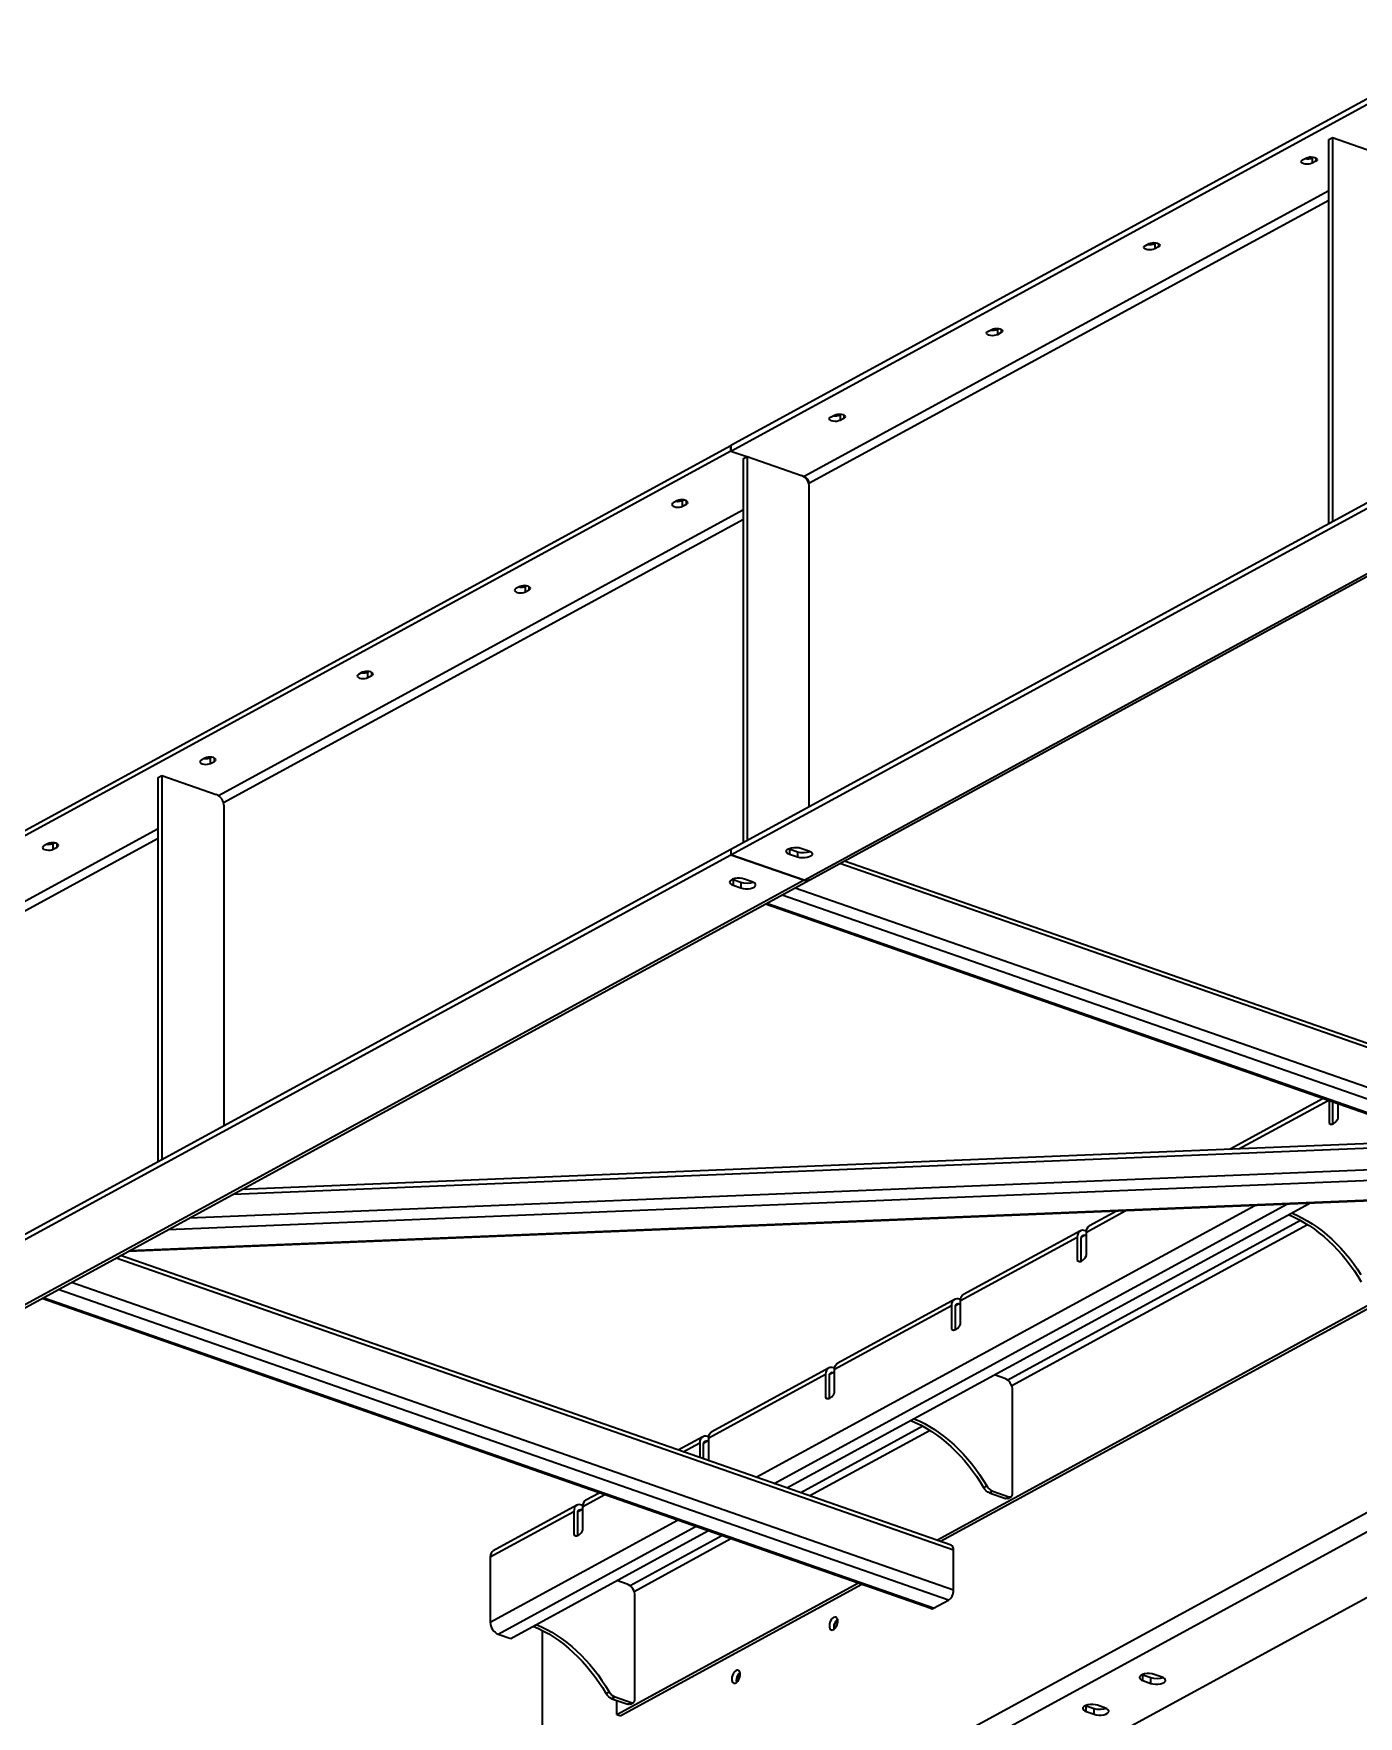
# Model space of a CAD drawing. Header units: millimetres. Extents: x 0 to 594, y 0 to 420.
# Drawn here: x 207.7 to 273.4, y 281.6 to 365.1 of the extents above; entities that cross this region are included whole.
import ezdxf

# ---------------------------------------------------------------- set-up
doc = ezdxf.new("R2010")
doc.units = ezdxf.units.MM

msp = doc.modelspace()

# ---------------------------------------------------------------- linework, layer by layer
at = {"color": 1, "lineweight": 35}
for p, q in [((331.067, 392.993), (242.262, 344.621)), ((242.262, 344.351), (330.961, 392.665)), ((242.262, 324.594), (350.742, 383.683)), ((242.262, 324.324), (351.044, 383.578)), ((245.893, 323.058), (355.214, 382.605)), ((246.18, 323.071), (355.501, 382.618)), ((271.927, 359.801), (272.114, 359.903)), ((271.927, 340.753), (271.927, 359.801)), ((272.114, 359.903), (272.114, 340.855)), ((272.114, 359.903), (274.808, 358.964)), ((270.565, 358.71), (270.582, 358.753)), ((270.579, 358.67), (270.565, 358.71)), ((270.62, 358.634), (270.579, 358.67)), ((270.582, 358.753), (270.631, 358.792)), ((270.684, 358.605), (270.62, 358.634)), ((270.631, 358.792), (270.818, 358.894)), ((270.766, 358.587), (270.684, 358.605)), ((270.754, 358.858), (270.847, 358.849)), ((270.856, 358.579), (270.766, 358.587)), ((270.818, 358.894), (270.886, 358.921)), ((270.847, 358.849), (270.941, 358.853)), ((270.948, 358.584), (270.856, 358.579)), ((270.886, 358.921), (270.97, 358.938)), ((270.941, 358.853), (271.029, 358.87)), ((271.031, 358.601), (270.948, 358.584)), ((270.97, 358.938), (271.061, 358.943)), ((271.029, 358.87), (271.099, 358.898)), ((271.099, 358.628), (271.031, 358.601)), ((271.061, 358.943), (271.152, 358.935)), ((271.099, 358.898), (271.164, 358.933)), ((271.099, 358.898), (271.099, 358.628)), ((271.287, 358.73), (271.099, 358.628)), ((271.152, 358.935), (271.233, 358.916)), ((271.233, 358.916), (271.297, 358.888)), ((271.287, 358.894), (271.287, 358.73)), ((271.335, 358.769), (271.287, 358.73)), ((271.297, 358.888), (271.338, 358.852)), ((271.352, 358.812), (271.335, 358.769)), ((271.338, 358.852), (271.352, 358.812)), ((271.927, 357.265), (245.893, 343.085)), ((271.927, 356.786), (246.127, 342.733)), ((262.756, 354.457), (262.773, 354.5)), ((262.77, 354.417), (262.756, 354.457)), ((262.811, 354.381), (262.77, 354.417)), ((262.773, 354.5), (262.822, 354.538)), ((262.876, 354.352), (262.811, 354.381)), ((262.822, 354.538), (263.009, 354.64)), ((262.957, 354.333), (262.876, 354.352)), ((262.945, 354.605), (263.038, 354.596)), ((263.048, 354.326), (262.957, 354.333)), ((263.009, 354.64), (263.077, 354.667)), ((263.038, 354.596), (263.133, 354.6)), ((263.139, 354.331), (263.048, 354.326)), ((263.077, 354.667), (263.161, 354.684)), ((263.133, 354.6), (263.22, 354.617)), ((263.223, 354.348), (263.139, 354.331)), ((263.161, 354.684), (263.252, 354.689)), ((263.22, 354.617), (263.29, 354.645)), ((263.29, 354.375), (263.223, 354.348)), ((263.252, 354.689), (263.343, 354.682)), ((263.29, 354.645), (263.355, 354.68)), ((263.29, 354.645), (263.29, 354.375)), ((263.478, 354.477), (263.29, 354.375)), ((263.343, 354.682), (263.424, 354.663)), ((263.424, 354.663), (263.488, 354.634)), ((263.478, 354.64), (263.478, 354.477)), ((263.527, 354.515), (263.478, 354.477)), ((263.488, 354.634), (263.529, 354.598)), ((263.544, 354.559), (263.527, 354.515)), ((263.529, 354.598), (263.544, 354.559)), ((254.948, 350.203), (254.964, 350.246)), ((254.962, 350.163), (254.948, 350.203)), ((255.003, 350.128), (254.962, 350.163)), ((254.964, 350.246), (255.013, 350.285)), ((255.067, 350.099), (255.003, 350.128)), ((255.013, 350.285), (255.201, 350.387)), ((255.148, 350.08), (255.067, 350.099)), ((255.136, 350.352), (255.229, 350.343)), ((255.239, 350.072), (255.148, 350.08)), ((255.201, 350.387), (255.269, 350.414)), ((255.229, 350.343), (255.324, 350.347)), ((255.33, 350.077), (255.239, 350.072)), ((255.269, 350.414), (255.352, 350.431)), ((255.324, 350.347), (255.411, 350.364)), ((255.414, 350.094), (255.33, 350.077)), ((255.352, 350.431), (255.444, 350.436)), ((255.411, 350.364), (255.482, 350.392)), ((255.482, 350.121), (255.414, 350.094)), ((255.444, 350.436), (255.534, 350.429)), ((255.482, 350.392), (255.546, 350.427)), ((255.482, 350.392), (255.482, 350.121)), ((255.669, 350.224), (255.482, 350.121)), ((255.534, 350.429), (255.615, 350.41)), ((255.615, 350.41), (255.68, 350.381)), ((255.669, 350.387), (255.669, 350.224)), ((255.718, 350.262), (255.669, 350.224)), ((255.68, 350.381), (255.721, 350.345)), ((255.735, 350.305), (255.718, 350.262)), ((255.721, 350.345), (255.735, 350.305)), ((247.139, 345.95), (247.156, 345.993)), ((247.153, 345.91), (247.139, 345.95)), ((247.194, 345.874), (247.153, 345.91)), ((247.156, 345.993), (247.205, 346.031)), ((247.258, 345.845), (247.194, 345.874)), ((247.205, 346.031), (247.392, 346.134)), ((247.34, 345.826), (247.258, 345.845)), ((247.328, 346.098), (247.421, 346.089)), ((247.43, 345.819), (247.34, 345.826)), ((247.392, 346.134), (247.46, 346.161)), ((247.421, 346.089), (247.515, 346.093)), ((247.522, 345.824), (247.43, 345.819)), ((247.46, 346.161), (247.544, 346.178)), ((247.515, 346.093), (247.602, 346.11)), ((247.605, 345.841), (247.522, 345.824)), ((247.544, 346.178), (247.635, 346.183)), ((247.602, 346.11), (247.673, 346.138)), ((247.673, 345.868), (247.605, 345.841)), ((247.635, 346.183), (247.726, 346.175)), ((247.673, 346.138), (247.738, 346.173)), ((247.673, 346.138), (247.673, 345.868)), ((247.861, 345.97), (247.673, 345.868)), ((247.726, 346.175), (247.807, 346.156)), ((247.807, 346.156), (247.871, 346.127)), ((247.861, 346.134), (247.861, 345.97)), ((247.909, 346.009), (247.861, 345.97)), ((247.871, 346.127), (247.912, 346.092)), ((247.926, 346.052), (247.909, 346.009)), ((247.912, 346.092), (247.926, 346.052)), ((176.513, 308.807), (242.262, 344.621)), ((242.262, 344.351), (176.722, 308.652)), ((242.262, 344.351), (242.262, 344.621)), ((242.262, 344.621), (242.262, 344.351)), ((242.262, 344.351), (243.054, 344.074)), ((242.262, 344.351), (243.054, 344.074)), ((242.879, 343.979), (243.066, 344.081)), ((242.879, 324.93), (242.879, 343.979)), ((243.066, 344.081), (243.066, 325.032)), ((243.066, 344.081), (245.76, 343.142)), ((245.836, 343.107), (245.76, 343.142)), ((245.909, 343.055), (245.836, 343.107)), ((245.845, 343.101), (245.893, 343.085)), ((245.845, 343.101), (245.893, 343.085)), ((245.88, 343.078), (245.893, 343.085)), ((245.893, 343.085), (245.938, 343.064)), ((245.893, 343.085), (245.938, 343.064)), ((245.977, 342.99), (245.909, 343.055)), ((245.938, 343.064), (245.982, 343.033)), ((245.938, 343.064), (245.982, 343.033)), ((246.036, 342.914), (245.977, 342.99)), ((245.982, 343.033), (246.023, 342.994)), ((245.982, 343.033), (246.023, 342.994)), ((246.023, 342.994), (246.058, 342.948)), ((246.023, 342.994), (246.058, 342.948)), ((246.085, 342.829), (246.036, 342.914)), ((246.058, 342.948), (246.087, 342.897)), ((246.058, 342.948), (246.087, 342.897)), ((246.121, 342.738), (246.085, 342.829)), ((246.087, 342.897), (246.109, 342.843)), ((246.087, 342.897), (246.109, 342.843)), ((246.109, 342.843), (246.122, 342.787)), ((246.109, 342.843), (246.122, 342.787)), ((246.143, 342.646), (246.121, 342.738)), ((246.122, 342.787), (246.127, 342.733)), ((246.122, 342.787), (246.127, 342.733)), ((246.123, 342.731), (246.127, 342.733)), ((246.127, 342.733), (246.127, 342.717)), ((246.127, 342.733), (246.127, 342.717)), ((246.15, 342.556), (246.143, 342.646)), ((246.15, 326.712), (246.15, 342.556)), ((216.832, 327.255), (242.879, 341.443)), ((239.347, 341.74), (239.33, 341.696)), ((239.33, 341.696), (239.344, 341.657)), ((239.344, 341.657), (239.385, 341.621)), ((239.396, 341.778), (239.347, 341.74)), ((239.385, 341.621), (239.45, 341.592)), ((239.583, 341.88), (239.396, 341.778)), ((239.45, 341.592), (239.531, 341.573)), ((239.612, 341.836), (239.519, 341.845)), ((239.531, 341.573), (239.621, 341.566)), ((239.651, 341.907), (239.583, 341.88)), ((239.707, 341.84), (239.612, 341.836)), ((239.621, 341.566), (239.713, 341.571)), ((239.735, 341.924), (239.651, 341.907)), ((239.794, 341.857), (239.707, 341.84)), ((239.713, 341.571), (239.796, 341.588)), ((239.826, 341.929), (239.735, 341.924)), ((239.864, 341.885), (239.794, 341.857)), ((239.796, 341.588), (239.864, 341.615)), ((239.917, 341.922), (239.826, 341.929)), ((239.929, 341.92), (239.864, 341.885)), ((239.864, 341.615), (239.864, 341.885)), ((239.864, 341.615), (240.052, 341.717)), ((239.998, 341.903), (239.917, 341.922)), ((240.062, 341.874), (239.998, 341.903)), ((240.052, 341.717), (240.052, 341.88)), ((240.052, 341.717), (240.101, 341.755)), ((240.103, 341.838), (240.062, 341.874)), ((240.101, 341.755), (240.118, 341.799)), ((240.118, 341.799), (240.103, 341.838)), ((217.075, 326.908), (242.879, 340.964)), ((231.538, 337.486), (231.521, 337.443)), ((231.521, 337.443), (231.536, 337.403)), ((231.536, 337.403), (231.577, 337.367)), ((231.587, 337.525), (231.538, 337.486)), ((231.577, 337.367), (231.641, 337.339)), ((231.775, 337.627), (231.587, 337.525)), ((231.641, 337.339), (231.722, 337.32)), ((231.803, 337.583), (231.71, 337.592)), ((231.722, 337.32), (231.813, 337.312)), ((231.843, 337.654), (231.775, 337.627)), ((231.898, 337.587), (231.803, 337.583)), ((231.813, 337.312), (231.904, 337.317)), ((231.926, 337.671), (231.843, 337.654)), ((231.985, 337.604), (231.898, 337.587)), ((231.904, 337.317), (231.988, 337.334)), ((232.018, 337.676), (231.926, 337.671)), ((232.056, 337.631), (231.985, 337.604)), ((231.988, 337.334), (232.056, 337.361)), ((232.108, 337.669), (232.018, 337.676)), ((232.12, 337.667), (232.056, 337.631)), ((232.056, 337.361), (232.056, 337.631)), ((232.056, 337.361), (232.243, 337.464)), ((232.189, 337.65), (232.108, 337.669)), ((232.254, 337.621), (232.189, 337.65)), ((232.243, 337.464), (232.243, 337.627)), ((232.243, 337.464), (232.292, 337.502)), ((232.295, 337.585), (232.254, 337.621)), ((232.292, 337.502), (232.309, 337.545)), ((232.309, 337.545), (232.295, 337.585)), ((223.73, 333.233), (223.713, 333.19)), ((223.713, 333.19), (223.727, 333.15)), ((223.727, 333.15), (223.768, 333.114)), ((223.779, 333.271), (223.73, 333.233)), ((223.768, 333.114), (223.832, 333.085)), ((223.966, 333.373), (223.779, 333.271)), ((223.832, 333.085), (223.913, 333.066)), ((223.994, 333.329), (223.901, 333.338)), ((224.034, 333.401), (223.966, 333.373)), ((224.089, 333.333), (223.994, 333.329)), ((224.117, 333.417), (224.034, 333.401)), ((224.176, 333.35), (224.089, 333.333)), ((224.095, 333.064), (224.179, 333.081)), ((224.209, 333.422), (224.117, 333.417)), ((224.247, 333.378), (224.176, 333.35)), ((224.179, 333.081), (224.247, 333.108)), ((224.299, 333.415), (224.209, 333.422)), ((224.312, 333.413), (224.247, 333.378)), ((224.247, 333.108), (224.247, 333.378)), ((224.247, 333.108), (224.434, 333.21)), ((224.381, 333.396), (224.299, 333.415)), ((224.445, 333.367), (224.381, 333.396)), ((224.434, 333.21), (224.434, 333.373)), ((224.434, 333.21), (224.483, 333.249)), ((224.486, 333.331), (224.445, 333.367)), ((224.483, 333.249), (224.5, 333.292)), ((224.5, 333.292), (224.486, 333.331)), ((223.913, 333.066), (224.004, 333.059)), ((224.004, 333.059), (224.095, 333.064)), ((215.921, 328.98), (215.904, 328.936)), ((215.904, 328.936), (215.918, 328.897)), ((215.97, 329.018), (215.921, 328.98)), ((216.157, 329.12), (215.97, 329.018)), ((216.186, 329.076), (216.093, 329.085)), ((216.225, 329.147), (216.157, 329.12)), ((216.281, 329.08), (216.186, 329.076)), ((216.309, 329.164), (216.225, 329.147)), ((216.368, 329.097), (216.281, 329.08)), ((216.4, 329.169), (216.309, 329.164)), ((216.438, 329.125), (216.368, 329.097)), ((216.491, 329.162), (216.4, 329.169)), ((216.503, 329.16), (216.438, 329.125)), ((216.438, 328.855), (216.438, 329.125)), ((216.438, 328.855), (216.626, 328.957)), ((216.572, 329.143), (216.491, 329.162)), ((216.636, 329.114), (216.572, 329.143)), ((216.626, 328.957), (216.626, 329.12)), ((216.626, 328.957), (216.675, 328.995)), ((216.677, 329.078), (216.636, 329.114)), ((216.675, 328.995), (216.691, 329.038)), ((216.691, 329.038), (216.677, 329.078)), ((213.83, 328.156), (214.018, 328.258)), ((213.83, 309.108), (213.83, 328.156)), ((214.018, 328.258), (214.018, 309.21)), ((214.018, 328.258), (216.712, 327.319)), ((215.918, 328.897), (215.959, 328.861)), ((215.959, 328.861), (216.024, 328.832)), ((216.024, 328.832), (216.105, 328.813)), ((216.105, 328.813), (216.195, 328.806)), ((216.195, 328.806), (216.287, 328.811)), ((216.287, 328.811), (216.37, 328.828)), ((216.37, 328.828), (216.438, 328.855)), ((216.788, 327.284), (216.712, 327.319)), ((216.861, 327.233), (216.788, 327.284)), ((216.929, 327.168), (216.861, 327.233)), ((216.988, 327.091), (216.929, 327.168)), ((217.036, 327.006), (216.988, 327.091)), ((217.072, 326.916), (217.036, 327.006)), ((217.095, 326.824), (217.072, 326.916)), ((217.102, 326.733), (217.095, 326.824)), ((217.102, 310.89), (217.102, 326.733)), ((196.967, 316.435), (213.83, 325.62)), ((197.209, 316.088), (213.83, 325.141)), ((208.112, 324.726), (208.095, 324.683)), ((208.161, 324.765), (208.112, 324.726)), ((208.349, 324.867), (208.161, 324.765)), ((208.377, 324.823), (208.284, 324.832)), ((208.416, 324.894), (208.349, 324.867)), ((208.472, 324.827), (208.377, 324.823)), ((208.5, 324.911), (208.416, 324.894)), ((208.559, 324.843), (208.472, 324.827)), ((208.592, 324.916), (208.5, 324.911)), ((208.63, 324.871), (208.559, 324.843)), ((208.682, 324.908), (208.592, 324.916)), ((208.694, 324.907), (208.63, 324.871)), ((208.63, 324.601), (208.63, 324.871)), ((208.763, 324.89), (208.682, 324.908)), ((208.828, 324.861), (208.763, 324.89)), ((208.817, 324.703), (208.817, 324.867)), ((208.817, 324.703), (208.866, 324.742)), ((208.869, 324.825), (208.828, 324.861)), ((208.866, 324.742), (208.883, 324.785)), ((208.883, 324.785), (208.869, 324.825)), ((176.513, 288.781), (242.262, 324.594)), ((176.513, 288.511), (242.262, 324.324)), ((208.095, 324.683), (208.11, 324.643)), ((208.11, 324.643), (208.151, 324.607)), ((208.151, 324.607), (208.215, 324.579)), ((208.215, 324.579), (208.296, 324.56)), ((208.296, 324.56), (208.387, 324.552)), ((208.387, 324.552), (208.478, 324.557)), ((208.478, 324.557), (208.562, 324.574)), ((208.562, 324.574), (208.63, 324.601)), ((208.63, 324.601), (208.817, 324.703)), ((242.262, 324.594), (242.262, 324.324)), ((242.262, 324.594), (242.262, 324.324)), ((245.893, 323.058), (242.262, 324.324)), ((242.262, 324.324), (245.893, 323.058)), ((245.005, 324.494), (245.01, 324.522)), ((245.017, 324.451), (245.005, 324.494)), ((245.01, 324.522), (245.023, 324.549)), ((245.05, 324.409), (245.017, 324.451)), ((245.023, 324.549), (245.074, 324.599)), ((245.103, 324.372), (245.05, 324.409)), ((245.074, 324.599), (245.156, 324.641)), ((245.174, 324.341), (245.103, 324.372)), ((245.129, 324.629), (245.174, 324.611)), ((245.156, 324.641), (245.26, 324.671)), ((245.174, 324.611), (245.565, 324.475)), ((245.174, 324.611), (245.174, 324.341)), ((245.565, 324.205), (245.174, 324.341)), ((245.26, 324.671), (245.38, 324.688)), ((245.38, 324.688), (245.506, 324.689)), ((245.506, 324.689), (245.628, 324.675)), ((245.565, 324.475), (245.711, 324.441)), ((245.565, 324.475), (245.565, 324.205)), ((245.673, 324.177), (245.565, 324.205)), ((245.628, 324.675), (245.737, 324.647)), ((245.795, 324.163), (245.673, 324.177)), ((245.711, 324.441), (245.877, 324.433)), ((245.737, 324.647), (246.127, 324.511)), ((245.921, 324.165), (245.795, 324.163)), ((245.877, 324.433), (246.037, 324.451)), ((246.041, 324.181), (245.921, 324.165)), ((246.037, 324.451), (246.109, 324.469)), ((246.146, 324.212), (246.041, 324.181)), ((246.109, 324.469), (246.172, 324.493)), ((246.127, 324.511), (246.198, 324.48)), ((246.227, 324.254), (246.146, 324.212)), ((246.15, 324.484), (246.15, 324.502)), ((246.198, 324.48), (246.251, 324.443)), ((246.278, 324.304), (246.227, 324.254)), ((246.251, 324.443), (246.285, 324.402)), ((246.291, 324.331), (246.278, 324.304)), ((246.285, 324.402), (246.296, 324.358)), ((246.296, 324.358), (246.291, 324.331)), ((283.312, 311.654), (247.889, 324.003)), ((245.893, 323.058), (180.144, 287.245)), ((180.431, 287.258), (246.18, 323.071)), ((242.263, 323.067), (242.212, 323.017)), ((242.345, 323.109), (242.263, 323.067)), ((242.363, 323.08), (242.318, 323.098)), ((242.449, 323.14), (242.345, 323.109)), ((242.754, 322.944), (242.363, 323.08)), ((242.363, 323.08), (242.363, 322.81)), ((242.569, 323.156), (242.449, 323.14)), ((242.695, 323.158), (242.569, 323.156)), ((242.817, 323.144), (242.695, 323.158)), ((242.925, 323.116), (242.817, 323.144)), ((243.316, 322.98), (242.925, 323.116)), ((245.97, 323.039), (245.893, 323.058)), ((245.893, 323.058), (245.97, 323.039)), ((246.18, 323.071), (246.115, 323.045)), ((246.115, 323.045), (246.18, 323.071)), ((283.378, 311.431), (247.665, 323.881)), ((242.199, 322.99), (242.194, 322.963)), ((242.194, 322.963), (242.206, 322.919)), ((242.212, 323.017), (242.199, 322.99)), ((242.206, 322.919), (242.239, 322.878)), ((242.239, 322.878), (242.292, 322.841)), ((242.292, 322.841), (242.363, 322.81)), ((242.363, 322.81), (242.754, 322.674)), ((242.9, 322.91), (242.754, 322.944)), ((242.754, 322.944), (242.754, 322.674)), ((242.754, 322.674), (242.862, 322.646)), ((242.862, 322.646), (242.984, 322.632)), ((243.065, 322.901), (242.9, 322.91)), ((242.984, 322.632), (243.11, 322.634)), ((243.226, 322.92), (243.065, 322.901)), ((243.11, 322.634), (243.23, 322.65)), ((243.298, 322.938), (243.226, 322.92)), ((243.23, 322.65), (243.334, 322.681)), ((243.361, 322.962), (243.298, 322.938)), ((243.387, 322.949), (243.316, 322.98)), ((243.334, 322.681), (243.416, 322.723)), ((243.44, 322.912), (243.387, 322.949)), ((243.416, 322.723), (243.467, 322.773)), ((243.473, 322.87), (243.44, 322.912)), ((243.467, 322.773), (243.48, 322.799)), ((243.485, 322.827), (243.473, 322.87)), ((243.48, 322.799), (243.485, 322.827)), ((288.981, 306.914), (244.796, 322.317)), ((289.231, 307.41), (245.448, 322.673)), ((246.044, 323.035), (245.97, 323.039)), ((245.97, 323.039), (246.044, 323.035)), ((246.115, 323.045), (246.044, 323.035)), ((246.044, 323.035), (246.115, 323.045)), ((288.1, 306.488), (243.975, 321.87)), ((288.231, 306.506), (244.046, 321.909)), ((271.647, 312.224), (267.033, 309.71)), ((267.47, 309.728), (271.894, 312.138)), ((271.944, 312.12), (271.944, 310.995)), ((272.139, 310.969), (272.139, 312.052)), ((272.394, 311.24), (272.394, 311.963)), ((271.944, 310.995), (272.001, 310.961)), ((271.944, 310.995), (272.067, 310.952)), ((272.001, 310.961), (272.049, 310.952)), ((272.049, 310.952), (272.099, 310.956)), ((272.099, 310.956), (272.152, 310.975)), ((272.152, 310.975), (272.205, 311.006)), ((272.205, 311.006), (272.258, 311.05)), ((272.258, 311.05), (272.307, 311.104)), ((272.307, 311.104), (272.353, 311.168)), ((272.353, 311.168), (272.394, 311.24)), ((278.199, 309.94), (217.535, 307.469)), ((277.62, 310.141), (217.982, 307.712)), ((280.973, 308.973), (215.392, 306.301)), ((282.348, 308.493), (214.33, 305.723)), ((284.924, 307.595), (212.339, 304.639)), ((284.821, 307.631), (212.419, 304.682)), ((252.472, 290.318), (284.133, 307.563)), ((284.479, 307.577), (252.668, 290.25)), ((243.516, 293.44), (268.257, 306.916)), ((244.41, 293.128), (269.843, 306.981)), ((245.035, 292.91), (270.95, 307.026)), ((259.9, 305.604), (261.828, 306.654)), ((261.39, 306.637), (260.051, 305.907)), ((269.926, 306.469), (270.185, 306.355)), ((270.083, 306.554), (270.341, 306.44)), ((270.341, 306.44), (270.598, 306.312)), ((259.601, 305.662), (253.804, 302.505)), ((270.531, 306.179), (255.996, 298.262)), ((270.882, 305.971), (256.199, 297.973)), ((259.49, 305.543), (259.46, 305.457)), ((259.538, 305.613), (259.49, 305.543)), ((259.601, 305.662), (259.538, 305.613)), ((259.655, 305.684), (259.601, 305.662)), ((259.714, 305.693), (259.655, 305.684)), ((259.777, 305.689), (259.714, 305.693)), ((259.841, 305.673), (259.777, 305.689)), ((259.902, 305.652), (259.841, 305.673)), ((259.9, 305.604), (259.91, 305.702)), ((259.9, 304.434), (259.9, 305.604)), ((259.91, 305.702), (259.94, 305.788)), ((259.94, 305.788), (259.988, 305.858)), ((259.988, 305.858), (260.051, 305.907)), ((270.185, 306.355), (270.442, 306.227)), ((270.442, 306.227), (270.697, 306.084)), ((270.598, 306.312), (270.854, 306.169)), ((270.697, 306.084), (270.95, 305.927)), ((270.854, 306.169), (271.106, 306.012)), ((270.95, 305.927), (271.199, 305.757)), ((271.106, 306.012), (271.355, 305.842)), ((271.199, 305.757), (271.444, 305.573)), ((271.355, 305.842), (271.6, 305.658)), ((271.444, 305.573), (271.684, 305.377)), ((271.6, 305.658), (271.841, 305.462)), ((232.891, 269.397), (298.64, 305.21)), ((253.653, 302.202), (259.45, 305.359)), ((259.46, 305.457), (259.45, 305.359)), ((259.45, 305.359), (259.45, 304.189)), ((259.645, 305.291), (259.65, 305.34)), ((259.645, 304.164), (259.645, 305.291)), ((259.65, 305.34), (259.665, 305.383)), ((259.841, 305.448), (259.652, 305.345)), ((259.665, 305.383), (259.689, 305.418)), ((259.689, 305.418), (259.721, 305.443)), ((259.721, 305.443), (259.777, 305.458)), ((259.777, 305.458), (259.841, 305.448)), ((259.841, 305.448), (259.9, 305.428)), ((271.684, 305.377), (271.92, 305.169)), ((271.841, 305.462), (272.076, 305.254)), ((271.92, 305.169), (272.149, 304.949)), ((272.076, 305.254), (272.305, 305.034)), ((272.149, 304.949), (272.371, 304.718)), ((272.305, 305.034), (272.528, 304.803)), ((272.371, 304.718), (272.587, 304.476)), ((272.528, 304.803), (272.743, 304.561)), ((253.311, 289.825), (211.745, 304.315)), ((253.193, 290.067), (211.969, 304.437)), ((233.36, 268.694), (299.109, 304.507)), ((259.45, 304.189), (259.507, 304.155)), ((259.45, 304.189), (259.573, 304.146)), ((259.507, 304.155), (259.555, 304.146)), ((259.555, 304.146), (259.605, 304.151)), ((259.605, 304.151), (259.658, 304.169)), ((259.658, 304.169), (259.711, 304.201)), ((259.711, 304.201), (259.764, 304.244)), ((259.764, 304.244), (259.813, 304.299)), ((259.813, 304.299), (259.859, 304.363)), ((259.859, 304.363), (259.9, 304.434)), ((272.587, 304.476), (272.795, 304.225)), ((272.743, 304.561), (272.951, 304.31)), ((272.795, 304.225), (272.995, 303.965)), ((272.951, 304.31), (273.151, 304.05)), ((272.995, 303.965), (273.186, 303.696)), ((273.151, 304.05), (273.342, 303.781)), ((253.311, 287.845), (209.529, 303.108)), ((236.991, 267.428), (302.74, 303.241)), ((273.186, 303.696), (273.368, 303.419)), ((273.342, 303.781), (273.524, 303.504)), ((273.368, 303.419), (273.54, 303.135)), ((252.18, 286.923), (208.055, 302.305)), ((252.311, 286.94), (208.126, 302.344)), ((253.061, 287.349), (208.876, 302.752)), ((253.354, 302.26), (247.557, 299.102)), ((253.291, 302.21), (253.243, 302.141)), ((253.354, 302.26), (253.291, 302.21)), ((253.408, 302.281), (253.354, 302.26)), ((253.467, 302.29), (253.408, 302.281)), ((253.53, 302.287), (253.467, 302.29)), ((253.594, 302.271), (253.53, 302.287)), ((253.655, 302.249), (253.594, 302.271)), ((253.653, 302.202), (253.663, 302.3)), ((253.653, 301.032), (253.653, 302.202)), ((253.663, 302.3), (253.693, 302.386)), ((253.693, 302.386), (253.741, 302.455)), ((253.741, 302.455), (253.804, 302.505)), ((247.406, 298.799), (253.203, 301.957)), ((253.213, 302.055), (253.203, 301.957)), ((253.203, 301.957), (253.203, 300.787)), ((253.243, 302.141), (253.213, 302.055)), ((253.398, 301.889), (253.403, 301.938)), ((253.398, 300.761), (253.398, 301.889)), ((253.403, 301.938), (253.418, 301.981)), ((253.594, 302.046), (253.405, 301.943)), ((253.418, 301.981), (253.442, 302.015)), ((253.442, 302.015), (253.474, 302.04)), ((253.474, 302.04), (253.53, 302.055)), ((253.53, 302.055), (253.594, 302.046)), ((253.594, 302.046), (253.653, 302.025)), ((253.203, 300.787), (253.26, 300.753)), ((253.203, 300.787), (253.326, 300.744)), ((253.26, 300.753), (253.308, 300.744)), ((253.308, 300.744), (253.358, 300.748)), ((253.358, 300.748), (253.411, 300.767)), ((253.411, 300.767), (253.464, 300.798)), ((253.464, 300.798), (253.517, 300.841)), ((253.517, 300.841), (253.566, 300.896)), ((253.566, 300.896), (253.612, 300.96)), ((253.612, 300.96), (253.653, 301.032)), ((247.108, 298.857), (241.31, 295.699)), ((247.108, 298.857), (247.044, 298.808)), ((247.161, 298.879), (247.108, 298.857)), ((247.22, 298.888), (247.161, 298.879)), ((247.283, 298.884), (247.22, 298.888)), ((247.347, 298.868), (247.283, 298.884)), ((247.408, 298.846), (247.347, 298.868)), ((247.406, 298.799), (247.416, 298.897)), ((247.416, 298.897), (247.446, 298.983)), ((247.446, 298.983), (247.494, 299.053)), ((247.494, 299.053), (247.557, 299.102)), ((241.159, 295.396), (246.956, 298.554)), ((246.966, 298.652), (246.956, 298.554)), ((246.956, 298.554), (246.956, 297.384)), ((246.996, 298.738), (246.966, 298.652)), ((247.044, 298.808), (246.996, 298.738)), ((247.151, 298.486), (247.157, 298.535)), ((247.151, 297.358), (247.151, 298.486)), ((247.157, 298.535), (247.171, 298.578)), ((247.347, 298.643), (247.158, 298.54)), ((247.171, 298.578), (247.195, 298.613)), ((247.195, 298.613), (247.227, 298.637)), ((247.227, 298.637), (247.283, 298.653)), ((247.283, 298.653), (247.347, 298.643)), ((247.347, 298.643), (247.406, 298.622)), ((247.406, 297.629), (247.406, 298.799)), ((255.849, 298.346), (255.34, 298.523)), ((255.925, 298.311), (255.849, 298.346)), ((255.998, 298.26), (255.925, 298.311)), ((256.066, 298.195), (255.998, 298.26)), ((256.125, 298.118), (256.066, 298.195)), ((256.173, 298.033), (256.125, 298.118)), ((256.21, 297.942), (256.173, 298.033)), ((246.956, 297.384), (247.013, 297.35)), ((246.956, 297.384), (247.079, 297.341)), ((247.013, 297.35), (247.061, 297.341)), ((247.061, 297.341), (247.112, 297.346)), ((247.112, 297.346), (247.164, 297.364)), ((247.164, 297.364), (247.217, 297.395)), ((247.217, 297.395), (247.27, 297.439)), ((247.27, 297.439), (247.319, 297.493)), ((247.319, 297.493), (247.365, 297.557)), ((247.365, 297.557), (247.406, 297.629)), ((256.232, 297.85), (256.21, 297.942)), ((256.239, 297.76), (256.232, 297.85)), ((256.239, 292.63), (256.239, 297.76)), ((251.342, 296.346), (251.6, 296.232)), ((241.169, 295.494), (241.199, 295.58)), ((241.199, 295.58), (241.247, 295.65)), ((241.247, 295.65), (241.31, 295.699)), ((251.79, 295.971), (245.728, 292.669)), ((252.141, 295.763), (246.175, 292.513)), ((251.186, 296.261), (251.444, 296.147)), ((251.444, 296.147), (251.701, 296.019)), ((251.6, 296.232), (251.858, 296.104)), ((251.701, 296.019), (251.957, 295.876)), ((251.858, 296.104), (252.113, 295.961)), ((251.957, 295.876), (252.209, 295.719)), ((252.113, 295.961), (252.365, 295.804)), ((252.209, 295.719), (252.458, 295.549)), ((252.365, 295.804), (252.614, 295.634)), ((252.458, 295.549), (252.703, 295.365)), ((252.614, 295.634), (252.859, 295.45)), ((240.861, 295.454), (239.642, 294.791)), ((239.889, 294.704), (240.709, 295.151)), ((240.719, 295.249), (240.709, 295.151)), ((240.709, 295.151), (240.709, 294.418)), ((240.749, 295.335), (240.719, 295.249)), ((240.797, 295.405), (240.749, 295.335)), ((240.861, 295.454), (240.797, 295.405)), ((240.914, 295.476), (240.861, 295.454)), ((240.905, 295.083), (240.91, 295.132)), ((240.905, 294.35), (240.905, 295.083)), ((240.91, 295.132), (240.924, 295.175)), ((241.1, 295.24), (240.911, 295.137)), ((240.973, 295.485), (240.914, 295.476)), ((240.924, 295.175), (240.948, 295.21)), ((240.948, 295.21), (240.98, 295.235)), ((241.036, 295.481), (240.973, 295.485)), ((240.98, 295.235), (241.037, 295.25)), ((241.1, 295.465), (241.036, 295.481)), ((241.037, 295.25), (241.1, 295.24)), ((241.161, 295.444), (241.1, 295.465)), ((241.1, 295.24), (241.159, 295.219)), ((241.159, 295.396), (241.169, 295.494)), ((241.159, 294.262), (241.159, 295.396)), ((252.703, 295.365), (252.944, 295.169)), ((252.859, 295.45), (253.1, 295.254)), ((252.944, 295.169), (253.179, 294.961)), ((253.1, 295.254), (253.335, 295.046)), ((253.179, 294.961), (253.408, 294.741)), ((253.335, 295.046), (253.564, 294.826)), ((253.408, 294.741), (253.631, 294.51)), ((253.564, 294.826), (253.787, 294.595)), ((253.631, 294.51), (253.846, 294.268)), ((253.787, 294.595), (254.002, 294.353)), ((253.846, 294.268), (254.054, 294.017)), ((254.002, 294.353), (254.21, 294.102)), ((254.054, 294.017), (254.254, 293.757)), ((254.21, 294.102), (254.41, 293.842)), ((254.41, 293.842), (254.601, 293.573)), ((254.254, 293.757), (254.445, 293.488)), ((254.445, 293.488), (254.627, 293.211)), ((254.601, 293.573), (254.783, 293.296)), ((254.627, 293.211), (254.799, 292.927)), ((254.783, 293.296), (254.955, 293.012)), ((254.799, 292.927), (254.955, 293.012)), ((254.955, 293.012), (255.016, 292.923)), ((234.912, 291.994), (235.974, 292.572)), ((234.922, 292.092), (234.952, 292.178)), ((234.952, 292.178), (235, 292.247)), ((235, 292.247), (235.063, 292.297)), ((235.727, 292.658), (235.063, 292.297)), ((254.86, 292.838), (254.799, 292.927)), ((254.933, 292.762), (254.86, 292.838)), ((255.013, 292.703), (254.933, 292.762)), ((255.098, 292.663), (255.013, 292.703)), ((255.016, 292.923), (255.089, 292.847)), ((255.089, 292.847), (255.169, 292.788)), ((255.254, 292.748), (255.098, 292.663)), ((255.098, 292.663), (255.888, 292.387)), ((255.169, 292.788), (255.254, 292.748)), ((255.254, 292.748), (256.044, 292.473)), ((255.888, 292.387), (256.044, 292.473)), ((255.951, 292.378), (255.888, 292.387)), ((256.007, 292.393), (255.951, 292.378)), ((256.007, 292.393), (256.164, 292.478)), ((256.044, 292.423), (256.007, 292.393)), ((256.044, 292.473), (256.107, 292.463)), ((256.069, 292.466), (256.044, 292.423)), ((256.107, 292.463), (256.164, 292.478)), ((256.164, 292.478), (256.195, 292.503)), ((256.195, 292.503), (256.219, 292.537)), ((256.219, 292.537), (256.234, 292.58)), ((256.234, 292.58), (256.239, 292.63)), ((230.314, 289.489), (234.462, 291.749)), ((234.614, 292.052), (230.466, 289.792)), ((234.472, 291.847), (234.462, 291.749)), ((234.462, 291.749), (234.462, 290.578)), ((234.502, 291.933), (234.472, 291.847)), ((234.55, 292.002), (234.502, 291.933)), ((234.614, 292.052), (234.55, 292.002)), ((234.667, 292.073), (234.614, 292.052)), ((234.658, 291.681), (234.663, 291.73)), ((234.658, 290.553), (234.658, 291.681)), ((234.663, 291.73), (234.677, 291.773)), ((234.853, 291.837), (234.664, 291.734)), ((234.726, 292.082), (234.667, 292.073)), ((234.677, 291.773), (234.701, 291.807)), ((234.701, 291.807), (234.733, 291.832)), ((234.789, 292.079), (234.726, 292.082)), ((234.733, 291.832), (234.79, 291.847)), ((234.853, 292.062), (234.789, 292.079)), ((234.79, 291.847), (234.853, 291.837)), ((234.914, 292.041), (234.853, 292.062)), ((234.853, 291.837), (234.912, 291.817)), ((234.912, 291.994), (234.922, 292.092)), ((234.912, 290.823), (234.912, 291.994)), ((230.314, 286.249), (239.602, 291.308)), ((230.705, 285.663), (240.496, 290.996)), ((231.33, 285.445), (241.12, 290.778)), ((234.462, 290.578), (234.519, 290.545)), ((234.462, 290.578), (234.585, 290.536)), ((234.519, 290.545), (234.567, 290.536)), ((234.567, 290.536), (234.618, 290.54)), ((234.618, 290.54), (234.67, 290.559)), ((234.67, 290.559), (234.724, 290.59)), ((234.724, 290.59), (234.776, 290.633)), ((234.776, 290.633), (234.826, 290.688)), ((234.826, 290.688), (234.871, 290.752)), ((234.871, 290.752), (234.912, 290.823)), ((241.813, 290.537), (237.255, 288.054)), ((230.354, 289.673), (230.324, 289.587)), ((230.402, 289.743), (230.354, 289.673)), ((230.466, 289.792), (230.402, 289.743)), ((242.26, 290.381), (237.458, 287.765)), ((253.242, 290.036), (253.193, 290.067)), ((253.279, 289.983), (253.242, 290.036)), ((253.303, 289.911), (253.279, 289.983)), ((253.311, 289.825), (253.303, 289.911)), ((253.311, 287.845), (253.311, 289.825)), ((230.324, 289.587), (230.314, 289.489)), ((230.314, 289.489), (230.314, 286.249)), ((237.108, 288.138), (236.599, 288.315)), ((236.6, 281.672), (248.558, 288.185)), ((248.753, 288.117), (236.796, 281.604)), ((237.184, 288.103), (237.108, 288.138)), ((237.257, 288.052), (237.184, 288.103)), ((237.325, 287.987), (237.257, 288.052)), ((237.384, 287.91), (237.325, 287.987)), ((237.433, 287.825), (237.384, 287.91)), ((237.469, 287.734), (237.433, 287.825)), ((237.491, 287.642), (237.469, 287.734)), ((237.498, 287.552), (237.491, 287.642)), ((237.498, 282.421), (237.498, 287.552)), ((252.311, 286.94), (253.061, 287.349)), ((253.061, 287.349), (253.11, 287.382)), ((253.11, 287.382), (253.157, 287.428)), ((253.157, 287.428), (253.2, 287.485)), ((253.2, 287.485), (253.238, 287.55)), ((253.238, 287.55), (253.269, 287.622)), ((253.269, 287.622), (253.292, 287.697)), ((253.292, 287.697), (253.306, 287.772)), ((253.306, 287.772), (253.311, 287.845)), ((247.251, 286.393), (247.207, 286.321)), ((247.303, 286.45), (247.251, 286.393)), ((247.358, 286.489), (247.303, 286.45)), ((247.413, 286.506), (247.358, 286.489)), ((247.463, 286.501), (247.413, 286.506)), ((247.496, 286.483), (247.463, 286.501)), ((247.553, 286.382), (247.484, 286.309)), ((247.484, 286.309), (247.553, 286.382)), ((247.523, 286.453), (247.496, 286.483)), ((247.543, 286.413), (247.523, 286.453)), ((247.557, 286.365), (247.543, 286.413)), ((247.562, 286.309), (247.557, 286.365)), ((252.18, 286.923), (252.243, 286.917)), ((252.243, 286.917), (252.311, 286.94)), ((230.314, 286.249), (230.322, 286.159)), ((230.322, 286.159), (230.344, 286.066)), ((230.344, 286.066), (230.38, 285.976)), ((230.38, 285.976), (230.429, 285.891)), ((230.429, 285.891), (230.488, 285.814)), ((230.488, 285.814), (230.555, 285.749)), ((230.555, 285.749), (230.629, 285.698)), ((230.629, 285.698), (230.705, 285.663)), ((230.705, 285.663), (231.33, 285.445)), ((232.445, 286.052), (232.703, 285.939)), ((232.601, 286.138), (232.86, 286.024)), ((232.703, 285.939), (232.961, 285.81)), ((232.86, 286.024), (233.117, 285.896)), ((232.891, 285.847), (232.891, 269.397)), ((232.961, 285.81), (233.216, 285.668)), ((233.117, 285.896), (233.372, 285.753)), ((233.216, 285.668), (233.468, 285.511)), ((233.372, 285.753), (233.624, 285.596)), ((233.468, 285.511), (233.717, 285.341)), ((233.624, 285.596), (233.873, 285.426)), ((247.151, 286.154), (247.144, 286.071)), ((247.144, 286.071), (247.15, 285.999)), ((247.15, 285.999), (247.17, 285.939)), ((247.173, 286.239), (247.151, 286.154)), ((247.17, 285.939), (247.202, 285.894)), ((247.207, 286.321), (247.173, 286.239)), ((247.202, 285.894), (247.243, 285.869)), ((247.243, 285.869), (247.279, 285.862)), ((247.279, 285.862), (247.319, 285.869)), ((247.319, 285.869), (247.36, 285.887)), ((247.36, 285.887), (247.401, 285.917)), ((247.391, 286.1), (247.378, 285.989)), ((247.378, 285.989), (247.391, 286.1)), ((247.378, 285.989), (247.387, 285.906)), ((247.387, 285.906), (247.378, 285.989)), ((247.428, 286.211), (247.391, 286.1)), ((247.391, 286.1), (247.428, 286.211)), ((247.401, 285.917), (247.44, 285.958)), ((247.484, 286.309), (247.428, 286.211)), ((247.428, 286.211), (247.484, 286.309)), ((247.44, 285.958), (247.475, 286.007)), ((247.475, 286.007), (247.531, 286.123)), ((247.531, 286.123), (247.559, 286.249)), ((247.559, 286.249), (247.562, 286.309)), ((233.717, 285.341), (233.962, 285.157)), ((233.873, 285.426), (234.119, 285.242)), ((233.962, 285.157), (234.203, 284.961)), ((234.119, 285.242), (234.359, 285.046)), ((234.203, 284.961), (234.438, 284.753)), ((234.359, 285.046), (234.594, 284.838)), ((234.438, 284.753), (234.667, 284.533)), ((234.594, 284.838), (234.823, 284.618)), ((234.667, 284.533), (234.89, 284.302)), ((234.823, 284.618), (235.046, 284.387)), ((234.89, 284.302), (235.105, 284.06)), ((235.046, 284.387), (235.262, 284.145)), ((235.105, 284.06), (235.313, 283.809)), ((235.262, 284.145), (235.469, 283.894)), ((235.469, 283.894), (235.669, 283.634)), ((242.516, 283.852), (242.461, 283.813)), ((242.571, 283.869), (242.516, 283.852)), ((242.622, 283.864), (242.571, 283.869)), ((242.654, 283.846), (242.622, 283.864)), ((242.681, 283.816), (242.654, 283.846)), ((235.313, 283.809), (235.513, 283.549)), ((235.513, 283.549), (235.704, 283.28)), ((235.669, 283.634), (235.86, 283.365)), ((235.704, 283.28), (235.886, 283.003)), ((235.86, 283.365), (236.042, 283.088)), ((235.886, 283.003), (236.058, 282.719)), ((236.042, 283.088), (236.214, 282.804)), ((242.31, 283.517), (242.302, 283.434)), ((242.302, 283.434), (242.309, 283.362)), ((242.309, 283.362), (242.329, 283.302)), ((242.331, 283.602), (242.31, 283.517)), ((242.329, 283.302), (242.36, 283.257)), ((242.365, 283.684), (242.331, 283.602)), ((242.36, 283.257), (242.401, 283.231)), ((242.41, 283.756), (242.365, 283.684)), ((242.401, 283.231), (242.438, 283.225)), ((242.461, 283.813), (242.41, 283.756)), ((242.438, 283.225), (242.478, 283.232)), ((242.478, 283.232), (242.519, 283.25)), ((242.519, 283.25), (242.559, 283.28)), ((242.549, 283.463), (242.537, 283.352)), ((242.537, 283.352), (242.549, 283.463)), ((242.537, 283.352), (242.546, 283.269)), ((242.546, 283.269), (242.537, 283.352)), ((242.586, 283.574), (242.549, 283.463)), ((242.549, 283.463), (242.586, 283.574)), ((242.559, 283.28), (242.598, 283.32)), ((242.643, 283.672), (242.586, 283.574)), ((242.586, 283.574), (242.643, 283.672)), ((242.598, 283.32), (242.634, 283.369)), ((242.634, 283.369), (242.689, 283.486)), ((242.712, 283.745), (242.643, 283.672)), ((242.643, 283.672), (242.712, 283.745)), ((242.702, 283.776), (242.681, 283.816)), ((242.689, 283.486), (242.718, 283.612)), ((242.715, 283.728), (242.702, 283.776)), ((242.721, 283.672), (242.715, 283.728)), ((242.718, 283.612), (242.721, 283.672)), ((262.54, 283.533), (262.536, 283.506)), ((262.536, 283.506), (262.547, 283.462)), ((262.554, 283.56), (262.54, 283.533)), ((262.547, 283.462), (262.58, 283.421)), ((262.605, 283.61), (262.554, 283.56)), ((262.58, 283.421), (262.634, 283.383)), ((262.686, 283.652), (262.605, 283.61)), ((262.634, 283.383), (262.705, 283.352)), ((262.705, 283.622), (262.66, 283.641)), ((262.791, 283.682), (262.686, 283.652)), ((263.095, 283.486), (262.705, 283.622)), ((262.705, 283.352), (262.705, 283.622)), ((262.705, 283.352), (263.095, 283.216)), ((262.911, 283.699), (262.791, 283.682)), ((263.037, 283.7), (262.911, 283.699)), ((263.159, 283.687), (263.037, 283.7)), ((263.242, 283.452), (263.095, 283.486)), ((263.095, 283.216), (263.095, 283.486)), ((263.095, 283.216), (263.204, 283.188)), ((263.267, 283.659), (263.159, 283.687)), ((263.204, 283.188), (263.325, 283.175)), ((263.407, 283.444), (263.242, 283.452)), ((263.657, 283.523), (263.267, 283.659)), ((263.325, 283.175), (263.451, 283.176)), ((263.568, 283.462), (263.407, 283.444)), ((263.451, 283.176), (263.571, 283.193)), ((263.64, 283.48), (263.568, 283.462)), ((263.571, 283.193), (263.676, 283.223)), ((263.703, 283.504), (263.64, 283.48)), ((263.729, 283.491), (263.657, 283.523)), ((263.676, 283.223), (263.757, 283.265)), ((263.782, 283.454), (263.729, 283.491)), ((263.757, 283.265), (263.809, 283.315)), ((263.815, 283.413), (263.782, 283.454)), ((263.809, 283.315), (263.822, 283.342)), ((263.826, 283.369), (263.815, 283.413)), ((263.822, 283.342), (263.826, 283.369)), ((236.058, 282.719), (236.214, 282.804)), ((236.119, 282.63), (236.058, 282.719)), ((236.192, 282.554), (236.119, 282.63)), ((236.272, 282.495), (236.192, 282.554)), ((236.214, 282.804), (236.276, 282.715)), ((236.357, 282.455), (236.272, 282.495)), ((236.276, 282.715), (236.348, 282.639)), ((236.348, 282.639), (236.429, 282.58)), ((236.513, 282.54), (236.357, 282.455)), ((236.357, 282.455), (237.147, 282.179)), ((236.429, 282.58), (236.513, 282.54)), ((236.513, 282.54), (237.303, 282.265)), ((236.6, 281.672), (236.6, 282.37)), ((237.147, 282.179), (237.303, 282.265)), ((237.21, 282.17), (237.147, 282.179)), ((237.267, 282.185), (237.21, 282.17)), ((237.267, 282.185), (237.423, 282.27)), ((237.303, 282.215), (237.267, 282.185)), ((237.303, 282.265), (237.366, 282.255)), ((237.328, 282.258), (237.303, 282.215)), ((237.366, 282.255), (237.423, 282.27)), ((237.423, 282.27), (237.455, 282.295)), ((237.455, 282.295), (237.478, 282.329)), ((237.478, 282.329), (237.493, 282.372)), ((237.493, 282.372), (237.498, 282.421)), ((259.98, 282.151), (259.875, 282.121)), ((260.1, 282.168), (259.98, 282.151)), ((260.226, 282.169), (260.1, 282.168)), ((260.348, 282.155), (260.226, 282.169)), ((260.456, 282.127), (260.348, 282.155)), ((236.6, 281.672), (236.796, 281.604)), ((259.729, 282.002), (259.725, 281.974)), ((259.725, 281.974), (259.736, 281.931)), ((259.742, 282.029), (259.729, 282.002)), ((259.736, 281.931), (259.769, 281.889)), ((259.794, 282.079), (259.742, 282.029)), ((259.769, 281.889), (259.823, 281.852)), ((259.875, 282.121), (259.794, 282.079)), ((259.823, 281.852), (259.894, 281.821)), ((259.894, 282.091), (259.848, 282.109)), ((260.284, 281.955), (259.894, 282.091)), ((259.894, 281.821), (259.894, 282.091)), ((259.894, 281.821), (260.284, 281.685)), ((260.431, 281.921), (260.284, 281.955)), ((260.284, 281.685), (260.284, 281.955)), ((260.284, 281.685), (260.392, 281.657)), ((260.392, 281.657), (260.514, 281.643)), ((260.596, 281.913), (260.431, 281.921)), ((260.846, 281.991), (260.456, 282.127)), ((260.514, 281.643), (260.64, 281.645)), ((260.757, 281.931), (260.596, 281.913)), ((260.64, 281.645), (260.76, 281.661)), ((260.829, 281.949), (260.757, 281.931)), ((260.76, 281.661), (260.865, 281.692)), ((260.892, 281.973), (260.829, 281.949)), ((260.917, 281.96), (260.846, 281.991)), ((260.865, 281.692), (260.946, 281.734)), ((260.971, 281.923), (260.917, 281.96)), ((260.946, 281.734), (260.998, 281.784)), ((261.004, 281.882), (260.971, 281.923)), ((260.998, 281.784), (261.011, 281.811)), ((261.015, 281.838), (261.004, 281.882)), ((261.011, 281.811), (261.015, 281.838))]:
    msp.add_line(p, q, dxfattribs=at)

doc.saveas('drawing.dxf')
